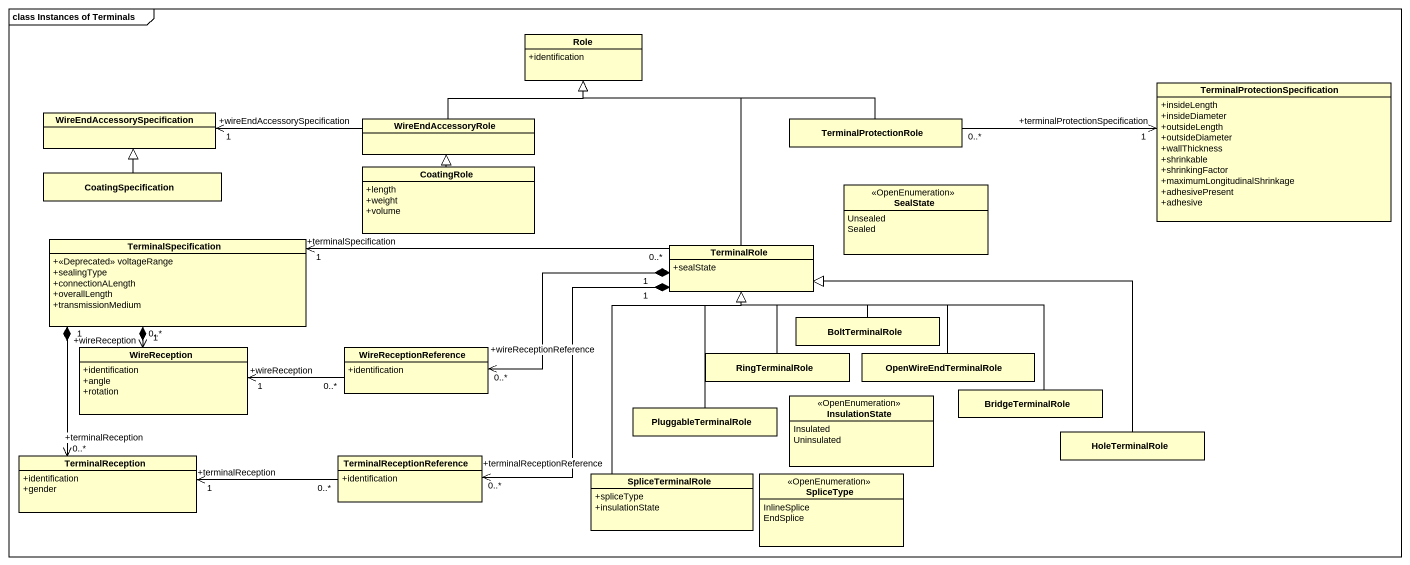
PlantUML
@startuml
mainframe class Instances of Terminals
hide circle
hide empty members
skinparam classAttributeIconSize 0
class Role {
  +identification
}
class "TerminalProtectionSpecification" as TerminalProtectionSpecificat {
  +insideLength
  +insideDiameter
  +outsideLength
  +outsideDiameter
  +wallThickness
  +shrinkable
  +shrinkingFactor
  +maximumLongitudinalShrinkage
  +adhesivePresent
  +adhesive
}
class "WireEndAccessorySpecification" as WireEndAccessorySpecificatio
class WireEndAccessoryRole
class TerminalProtectionRole
class CoatingSpecification
class CoatingRole {
  +length
  +weight
  +volume
}
enum SealState <<OpenEnumeration>> {
  Unsealed
  Sealed
}
class TerminalSpecification {
  +<<Deprecated>> voltageRange
  +sealingType
  +connectionALength
  +overallLength
  +transmissionMedium
}
class TerminalRole {
  +sealState
}
class BoltTerminalRole
class WireReception {
  +identification
  +angle
  +rotation
}
class WireReceptionReference {
  +identification
}
class RingTerminalRole
class OpenWireEndTerminalRole
enum InsulationState <<OpenEnumeration>> {
  Insulated
  Uninsulated
}
class BridgeTerminalRole
class PluggableTerminalRole
class HoleTerminalRole
class TerminalReception {
  +identification
  +gender
}
class TerminalReceptionReference {
  +identification
}
class SpliceTerminalRole {
  +spliceType
  +insulationState
}
enum SpliceType <<OpenEnumeration>> {
  InlineSplice
  EndSplice
}
WireEndAccessorySpecificatio "+wireEndAccessorySpecification\n1" <-right- WireEndAccessoryRole
WireEndAccessoryRole -right-|> Role
TerminalProtectionRole -left-|> Role
TerminalProtectionRole "0..*" -right-> "1\n+terminalProtectionSpecification" TerminalProtectionSpecificat
CoatingSpecification -up-|> WireEndAccessorySpecificatio
CoatingRole -up-|> WireEndAccessoryRole
TerminalSpecification "1" *--> "+wireReception\n0..*" WireReception
TerminalSpecification "1" *--> "+terminalReception\n0..*" TerminalReception
TerminalRole -up-|> Role
TerminalRole "0..*" -left-> "+terminalSpecification\n1" TerminalSpecification
BoltTerminalRole -left-|> TerminalRole
WireReceptionReference "+wireReceptionReference\n0..*" <-right-* "1" TerminalRole
WireReceptionReference "0..*" -left-> "+wireReception\n1" WireReception
RingTerminalRole -up-|> TerminalRole
OpenWireEndTerminalRole -left-|> TerminalRole
BridgeTerminalRole -left-|> TerminalRole
PluggableTerminalRole -up-|> TerminalRole
HoleTerminalRole -left-|> TerminalRole
TerminalReceptionReference "+terminalReceptionReference\n0..*" <-up-* "1" TerminalRole
TerminalReceptionReference "0..*" -left-> "+terminalReception\n1" TerminalReception
SpliceTerminalRole -up-|> TerminalRole
@enduml
